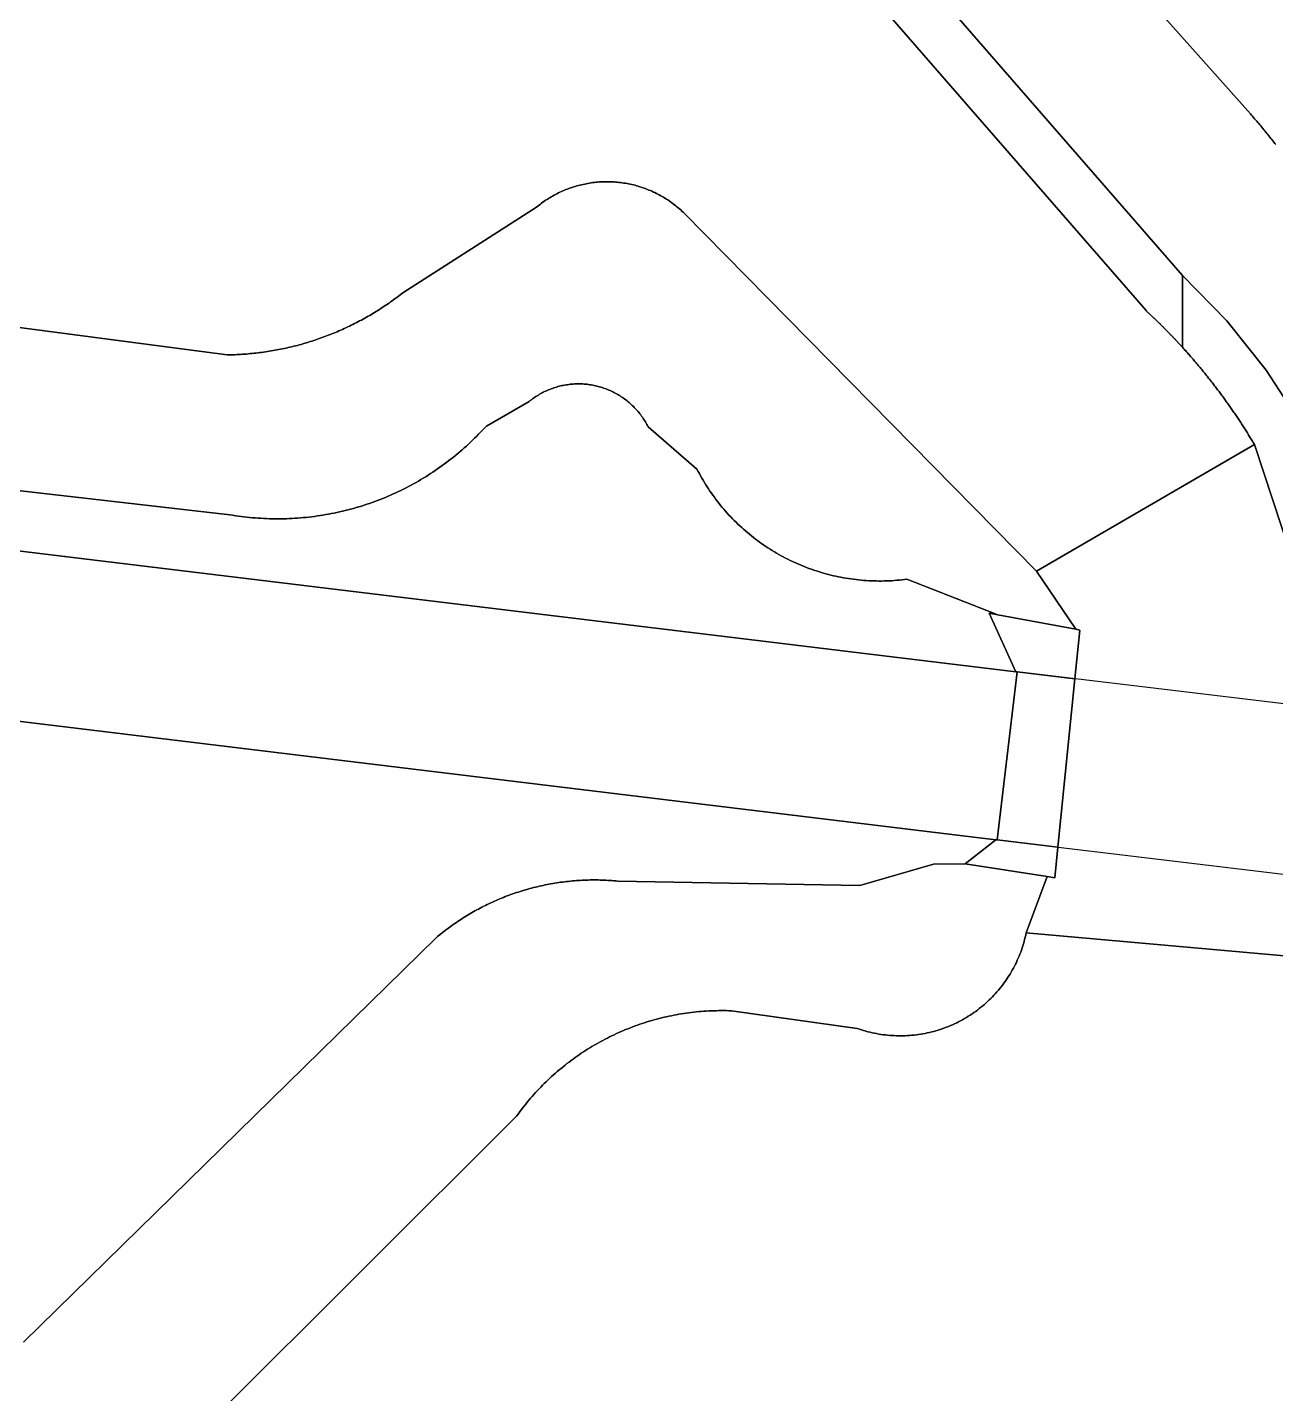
# Model space of a CAD drawing. Header units: metres. Extents: x -127 to 442, y -186 to 462.
# Drawn here: x 96.07 to 120.7, y 211.82 to 238.79 of the extents above; entities that cross this region are included whole.
import ezdxf

# ---------------------------------------------------------------- set-up
doc = ezdxf.new("R2010")
doc.units = ezdxf.units.M

msp = doc.modelspace()

# ---------------------------------------------------------------- linework, layer by layer
at = {"layer": 'road_1', "color": 7}
for points in [[(78.035, 230.62), (75.833, 230.896), (75.509, 227.57), (77.62, 227.305), (115.176, 222.75), (115.203, 222.747), (115.601, 226.063), (115.575, 226.067), (78.035, 230.62)], [(123.058, 225.168), (115.601, 226.063), (115.203, 222.747), (122.66, 221.852), (123.058, 225.168)]]:
    msp.add_lwpolyline(points, close=True, dxfattribs=at)
at = {"layer": 'terrain_5', "color": 3}
for points in [[(79.253, 283), (120.2, 237.078), (120.2, 237.078), (120.221, 237.054), (120.241, 237.03), (120.262, 237.007), (120.283, 236.983), (120.303, 236.959), (120.324, 236.935), (120.344, 236.911), (120.364, 236.887), (120.385, 236.863), (120.405, 236.839), (120.425, 236.814), (120.445, 236.79), (120.465, 236.766), (120.485, 236.741), (120.505, 236.717), (120.525, 236.693), (120.545, 236.668), (120.565, 236.644), (120.585, 236.619), (120.604, 236.595), (120.624, 236.57), (120.644, 236.545), (120.663, 236.521), (120.683, 236.496), (120.702, 236.471)], [(120.702, 236.471), (120.683, 236.496), (120.663, 236.521), (120.644, 236.545), (120.624, 236.57), (120.604, 236.595), (120.585, 236.619), (120.565, 236.644), (120.545, 236.668), (120.525, 236.693), (120.505, 236.717), (120.485, 236.741), (120.465, 236.766), (120.445, 236.79), (120.425, 236.814), (120.405, 236.839), (120.385, 236.863), (120.364, 236.887), (120.344, 236.911), (120.324, 236.935), (120.303, 236.959), (120.283, 236.983), (120.262, 237.007), (120.241, 237.03), (120.221, 237.054), (120.2, 237.078), (120.2, 237.078), (79.253, 283)], [(77.337, 280.085), (118.141, 233.194), (118.141, 233.194), (118.149, 233.187), (118.156, 233.18), (118.164, 233.173), (118.171, 233.166), (118.179, 233.159), (118.186, 233.152), (118.194, 233.145), (118.201, 233.138), (118.209, 233.131), (118.216, 233.124), (118.224, 233.117), (118.231, 233.11), (118.239, 233.102), (118.246, 233.095), (118.254, 233.088), (118.261, 233.081), (118.269, 233.074), (118.276, 233.067), (118.284, 233.06), (118.291, 233.053), (118.299, 233.046), (118.306, 233.038), (118.314, 233.031), (118.321, 233.024), (118.328, 233.017), (118.336, 233.01), (118.343, 233.003), (118.351, 232.996), (118.358, 232.988), (118.365, 232.981), (118.373, 232.974), (118.38, 232.967), (118.388, 232.96), (118.395, 232.952), (118.402, 232.945), (118.41, 232.938), (118.417, 232.931), (118.424, 232.923), (118.432, 232.916), (118.439, 232.909), (118.446, 232.902), (118.454, 232.894), (118.461, 232.887), (118.468, 232.88), (118.476, 232.873), (118.483, 232.865), (118.49, 232.858), (118.497, 232.851), (118.505, 232.843), (118.512, 232.836), (118.519, 232.829), (118.526, 232.821), (118.534, 232.814), (118.541, 232.807), (118.548, 232.799), (118.555, 232.792), (118.563, 232.785), (118.57, 232.777), (118.577, 232.77), (118.584, 232.763), (118.591, 232.755), (118.599, 232.748), (118.606, 232.74), (118.613, 232.733), (118.62, 232.726), (118.627, 232.718), (118.634, 232.711), (118.642, 232.703), (118.649, 232.696), (118.656, 232.688), (118.663, 232.681), (118.67, 232.674), (118.677, 232.666), (118.684, 232.659), (118.691, 232.651), (118.699, 232.644), (118.706, 232.636), (118.713, 232.629), (118.72, 232.621), (118.727, 232.614), (118.734, 232.606), (118.741, 232.599), (118.748, 232.591), (118.755, 232.584), (118.762, 232.576), (118.769, 232.569), (118.776, 232.561), (118.783, 232.553), (118.79, 232.546), (118.797, 232.538), (118.804, 232.531), (118.811, 232.523), (118.818, 232.516), (118.825, 232.508), (118.832, 232.5), (118.839, 232.493), (118.846, 232.485), (118.853, 232.478), (118.86, 232.47), (118.86, 232.47), (118.86, 233.891), (78.078, 280.757)], [(78.078, 280.757), (118.86, 233.891), (119.733, 232.994), (120.513, 232.017), (121.194, 230.967)], [(81.483, 231.296), (100.122, 229.156), (100.122, 229.156), (100.177, 229.147), (100.233, 229.139), (100.288, 229.132), (100.343, 229.125), (100.399, 229.118), (100.454, 229.113), (100.51, 229.107), (100.566, 229.103), (100.621, 229.098), (100.677, 229.095), (100.733, 229.092), (100.789, 229.089), (100.845, 229.087), (100.901, 229.086), (100.956, 229.085), (101.012, 229.085), (101.068, 229.085), (101.124, 229.086), (101.18, 229.088), (101.236, 229.09), (101.292, 229.092), (101.347, 229.095), (101.403, 229.099), (101.459, 229.103), (101.514, 229.108), (101.57, 229.114), (101.626, 229.12), (101.681, 229.126), (101.737, 229.133), (101.792, 229.141), (101.847, 229.149), (101.902, 229.158), (101.958, 229.167), (102.013, 229.177), (102.067, 229.187), (102.122, 229.198), (102.177, 229.21), (102.231, 229.222), (102.286, 229.234), (102.34, 229.247), (102.394, 229.261), (102.448, 229.275), (102.502, 229.29), (102.556, 229.306), (102.61, 229.321), (102.663, 229.338), (102.716, 229.355), (102.769, 229.372), (102.822, 229.39), (102.875, 229.409), (102.927, 229.428), (102.98, 229.447), (103.032, 229.468), (103.084, 229.488), (103.136, 229.509), (103.187, 229.531), (103.238, 229.553), (103.289, 229.576), (103.34, 229.599), (103.391, 229.623), (103.441, 229.647), (103.491, 229.672), (103.541, 229.697), (103.591, 229.723), (103.64, 229.749), (103.689, 229.776), (103.738, 229.803), (103.786, 229.831), (103.835, 229.859), (103.882, 229.888), (103.93, 229.917), (103.977, 229.947), (104.025, 229.977), (104.071, 230.008), (104.118, 230.039), (104.164, 230.07), (104.21, 230.102), (104.255, 230.135), (104.3, 230.168), (104.345, 230.201), (104.389, 230.235), (104.434, 230.269), (104.477, 230.304), (104.521, 230.339), (104.564, 230.375), (104.607, 230.411), (104.649, 230.447), (104.691, 230.484), (104.732, 230.522), (104.774, 230.559), (104.815, 230.597), (104.855, 230.636), (104.895, 230.675), (104.935, 230.714), (104.974, 230.754), (105.013, 230.794), (105.051, 230.835), (105.089, 230.876), (105.127, 230.917), (105.127, 230.917), (105.97, 231.401), (105.97, 231.401), (105.992, 231.418), (106.014, 231.436), (106.036, 231.452), (106.059, 231.468), (106.082, 231.484), (106.105, 231.5), (106.128, 231.515), (106.152, 231.529), (106.176, 231.543), (106.2, 231.557), (106.225, 231.57), (106.249, 231.583), (106.274, 231.595), (106.299, 231.607), (106.325, 231.619), (106.35, 231.63), (106.376, 231.64), (106.402, 231.65), (106.428, 231.66), (106.455, 231.669), (106.481, 231.678), (106.508, 231.686), (106.534, 231.694), (106.561, 231.701), (106.588, 231.707), (106.615, 231.714), (106.643, 231.719), (106.67, 231.724), (106.698, 231.729), (106.725, 231.733), (106.753, 231.737), (106.78, 231.74), (106.808, 231.743), (106.836, 231.745), (106.864, 231.747), (106.891, 231.748), (106.919, 231.749), (106.947, 231.749), (106.975, 231.749), (107.003, 231.748), (107.031, 231.747), (107.058, 231.745), (107.086, 231.742), (107.114, 231.74), (107.141, 231.736), (107.169, 231.732), (107.196, 231.728), (107.224, 231.723), (107.251, 231.718), (107.278, 231.712), (107.306, 231.706), (107.333, 231.699), (107.359, 231.692), (107.386, 231.684), (107.413, 231.676), (107.439, 231.667), (107.465, 231.658), (107.492, 231.648), (107.517, 231.638), (107.543, 231.627), (107.569, 231.616), (107.594, 231.605), (107.619, 231.593), (107.644, 231.58), (107.669, 231.567), (107.693, 231.554), (107.717, 231.54), (107.741, 231.526), (107.765, 231.511), (107.788, 231.496), (107.811, 231.48), (107.834, 231.465), (107.857, 231.448), (107.879, 231.431), (107.901, 231.414), (107.923, 231.397), (107.944, 231.379), (107.965, 231.36), (107.985, 231.342), (108.006, 231.323), (108.026, 231.303), (108.045, 231.284), (108.064, 231.263), (108.083, 231.243), (108.102, 231.222), (108.12, 231.201), (108.138, 231.179), (108.155, 231.158), (108.172, 231.136), (108.188, 231.113), (108.204, 231.09), (108.22, 231.067), (108.235, 231.044), (108.25, 231.021), (108.265, 230.997), (108.279, 230.973), (108.292, 230.948), (108.305, 230.924), (108.318, 230.899), (108.318, 230.899), (109.281, 230.066), (109.281, 230.066), (109.304, 230.021), (109.328, 229.977), (109.352, 229.933), (109.377, 229.889), (109.403, 229.845), (109.429, 229.802), (109.455, 229.759), (109.482, 229.717), (109.51, 229.675), (109.538, 229.633), (109.566, 229.591), (109.595, 229.55), (109.625, 229.51), (109.655, 229.469), (109.686, 229.429), (109.717, 229.389), (109.748, 229.35), (109.78, 229.311), (109.813, 229.273), (109.846, 229.235), (109.879, 229.197), (109.913, 229.16), (109.948, 229.123), (109.983, 229.087), (110.018, 229.051), (110.054, 229.016), (110.09, 228.981), (110.127, 228.946), (110.164, 228.912), (110.201, 228.878), (110.239, 228.845), (110.277, 228.812), (110.316, 228.78), (110.355, 228.748), (110.395, 228.717), (110.434, 228.686), (110.475, 228.656), (110.515, 228.626), (110.556, 228.597), (110.598, 228.568), (110.639, 228.54), (110.682, 228.512), (110.724, 228.485), (110.767, 228.458), (110.81, 228.432), (110.853, 228.407), (110.897, 228.382), (110.941, 228.357), (110.985, 228.333), (111.03, 228.31), (111.075, 228.287), (111.12, 228.265), (111.165, 228.243), (111.211, 228.222), (111.257, 228.201), (111.303, 228.181), (111.35, 228.162), (111.396, 228.143), (111.443, 228.125), (111.49, 228.107), (111.538, 228.09), (111.585, 228.073), (111.633, 228.057), (111.681, 228.042), (111.729, 228.027), (111.778, 228.013), (111.826, 227.999), (111.875, 227.987), (111.924, 227.974), (111.973, 227.962), (112.022, 227.951), (112.071, 227.941), (112.121, 227.931), (112.17, 227.922), (112.22, 227.913), (112.269, 227.905), (112.319, 227.898), (112.369, 227.891), (112.419, 227.885), (112.469, 227.879), (112.519, 227.874), (112.57, 227.87), (112.62, 227.866), (112.67, 227.863), (112.72, 227.861), (112.771, 227.859), (112.821, 227.858), (112.871, 227.857), (112.922, 227.857), (112.972, 227.858), (113.023, 227.859), (113.073, 227.861), (113.123, 227.864), (113.173, 227.867), (113.224, 227.871), (113.274, 227.875), (113.324, 227.88), (113.374, 227.886), (113.424, 227.892), (113.424, 227.892), (115.22, 227.192), (115.22, 227.192), (116.756, 226.905), (115.978, 228.054), (109.031, 235.116), (109.031, 235.116), (109.008, 235.138), (108.984, 235.161), (108.96, 235.182), (108.936, 235.204), (108.912, 235.225), (108.887, 235.245), (108.862, 235.266), (108.836, 235.286), (108.81, 235.305), (108.784, 235.324), (108.758, 235.343), (108.732, 235.361), (108.705, 235.379), (108.678, 235.397), (108.65, 235.414), (108.623, 235.431), (108.595, 235.447), (108.567, 235.463), (108.538, 235.479), (108.51, 235.494), (108.481, 235.508), (108.452, 235.523), (108.423, 235.536), (108.393, 235.55), (108.364, 235.563), (108.334, 235.575), (108.304, 235.587), (108.274, 235.599), (108.244, 235.61), (108.213, 235.621), (108.183, 235.631), (108.152, 235.641), (108.121, 235.65), (108.09, 235.659), (108.059, 235.668), (108.027, 235.676), (107.996, 235.683), (107.964, 235.69), (107.933, 235.697), (107.901, 235.703), (107.869, 235.708), (107.837, 235.713), (107.805, 235.718), (107.773, 235.722), (107.741, 235.726), (107.709, 235.729), (107.677, 235.732), (107.645, 235.734), (107.612, 235.736), (107.58, 235.738), (107.548, 235.738), (107.516, 235.739), (107.483, 235.739), (107.451, 235.738), (107.419, 235.737), (107.386, 235.736), (107.354, 235.734), (107.322, 235.731), (107.29, 235.728), (107.258, 235.725), (107.226, 235.721), (107.194, 235.716), (107.162, 235.711), (107.13, 235.706), (107.098, 235.7), (107.066, 235.694), (107.035, 235.687), (107.003, 235.68), (106.972, 235.672), (106.941, 235.664), (106.909, 235.656), (106.878, 235.647), (106.848, 235.637), (106.817, 235.627), (106.786, 235.617), (106.756, 235.606), (106.726, 235.594), (106.696, 235.583), (106.666, 235.57), (106.636, 235.558), (106.606, 235.544), (106.577, 235.531), (106.548, 235.517), (106.519, 235.503), (106.49, 235.488), (106.462, 235.472), (106.434, 235.457), (106.406, 235.441), (106.378, 235.424), (106.35, 235.407), (106.323, 235.39), (106.296, 235.372), (106.269, 235.354), (106.243, 235.335), (106.217, 235.316), (106.191, 235.297), (106.165, 235.278), (106.14, 235.257), (106.115, 235.237), (106.115, 235.237), (103.48, 233.548), (103.48, 233.548), (103.45, 233.525), (103.42, 233.502), (103.39, 233.479), (103.36, 233.456), (103.33, 233.433), (103.299, 233.411), (103.268, 233.389), (103.238, 233.367), (103.207, 233.345), (103.176, 233.324), (103.144, 233.303), (103.113, 233.282), (103.081, 233.261), (103.05, 233.24), (103.018, 233.22), (102.986, 233.199), (102.954, 233.179), (102.922, 233.159), (102.889, 233.14), (102.857, 233.12), (102.824, 233.101), (102.792, 233.082), (102.759, 233.064), (102.726, 233.045), (102.693, 233.027), (102.66, 233.009), (102.626, 232.991), (102.593, 232.973), (102.559, 232.956), (102.526, 232.939), (102.492, 232.922), (102.458, 232.905), (102.424, 232.888), (102.39, 232.872), (102.356, 232.856), (102.321, 232.84), (102.287, 232.824), (102.252, 232.809), (102.218, 232.794), (102.183, 232.779), (102.148, 232.764), (102.113, 232.75), (102.078, 232.735), (102.043, 232.721), (102.008, 232.708), (101.972, 232.694), (101.937, 232.681), (101.902, 232.668), (101.866, 232.655), (101.83, 232.642), (101.795, 232.63), (101.759, 232.618), (101.723, 232.606), (101.687, 232.594), (101.651, 232.583), (101.615, 232.571), (101.579, 232.56), (101.542, 232.55), (101.506, 232.539), (101.47, 232.529), (101.433, 232.519), (101.397, 232.509), (101.36, 232.5), (101.323, 232.491), (101.287, 232.481), (101.25, 232.473), (101.213, 232.464), (101.176, 232.456), (101.139, 232.448), (101.102, 232.44), (101.065, 232.432), (101.028, 232.425), (100.991, 232.418), (100.954, 232.411), (100.917, 232.405), (100.879, 232.398), (100.842, 232.392), (100.805, 232.386), (100.767, 232.381), (100.73, 232.375), (100.692, 232.37), (100.655, 232.365), (100.617, 232.361), (100.58, 232.356), (100.542, 232.352), (100.505, 232.349), (100.467, 232.345), (100.429, 232.342), (100.392, 232.338), (100.354, 232.336), (100.316, 232.333), (100.278, 232.331), (100.241, 232.328), (100.203, 232.327), (100.165, 232.325), (100.127, 232.324), (100.09, 232.322), (100.052, 232.322), (100.014, 232.321), (100.014, 232.321), (80.842, 234.842)], [(121.194, 230.967), (120.513, 232.017), (119.733, 232.994), (118.86, 233.891), (118.86, 233.891), (118.86, 232.47), (118.86, 232.47), (118.876, 232.452), (118.892, 232.434), (118.909, 232.416), (118.925, 232.398), (118.941, 232.38), (118.957, 232.362), (118.973, 232.344), (118.989, 232.326), (119.005, 232.308), (119.02, 232.29), (119.036, 232.272), (119.052, 232.253), (119.068, 232.235), (119.084, 232.217), (119.099, 232.199), (119.115, 232.18), (119.131, 232.162), (119.146, 232.143), (119.162, 232.125), (119.177, 232.106), (119.193, 232.088), (119.208, 232.069), (119.224, 232.051), (119.239, 232.032), (119.254, 232.014), (119.269, 231.995), (119.285, 231.976), (119.3, 231.957), (119.315, 231.939), (119.33, 231.92), (119.345, 231.901), (119.36, 231.882), (119.375, 231.863), (119.39, 231.844), (119.405, 231.825), (119.42, 231.806), (119.435, 231.787), (119.45, 231.768), (119.465, 231.749), (119.479, 231.73), (119.494, 231.711), (119.509, 231.692), (119.523, 231.673), (119.538, 231.654), (119.552, 231.634), (119.567, 231.615), (119.581, 231.596), (119.596, 231.576), (119.61, 231.557), (119.625, 231.538), (119.639, 231.518), (119.653, 231.499), (119.667, 231.479), (119.682, 231.46), (119.696, 231.44), (119.71, 231.421), (119.724, 231.401), (119.738, 231.381), (119.752, 231.362), (119.766, 231.342), (119.78, 231.322), (119.794, 231.303), (119.807, 231.283), (119.821, 231.263), (119.835, 231.243), (119.849, 231.223), (119.862, 231.203), (119.876, 231.184), (119.89, 231.164), (119.903, 231.144), (119.917, 231.124), (119.93, 231.104), (119.944, 231.084), (119.957, 231.064), (119.97, 231.043), (119.984, 231.023), (119.997, 231.003), (120.01, 230.983), (120.023, 230.963), (120.036, 230.942), (120.049, 230.922), (120.062, 230.902), (120.075, 230.882), (120.088, 230.861), (120.101, 230.841), (120.114, 230.821), (120.127, 230.8), (120.14, 230.78), (120.153, 230.759), (120.165, 230.739), (120.178, 230.718), (120.191, 230.698), (120.203, 230.677), (120.216, 230.656), (120.228, 230.636), (120.241, 230.615), (120.253, 230.594), (120.266, 230.574), (120.278, 230.553), (120.278, 230.553), (121.712, 226.197)], [(78.035, 230.62), (115.575, 226.067), (115.046, 227.225), (115.22, 227.192), (113.424, 227.892), (113.424, 227.892), (113.374, 227.886), (113.324, 227.88), (113.274, 227.875), (113.224, 227.871), (113.173, 227.867), (113.123, 227.864), (113.073, 227.861), (113.023, 227.859), (112.972, 227.858), (112.922, 227.857), (112.871, 227.857), (112.821, 227.858), (112.771, 227.859), (112.72, 227.861), (112.67, 227.863), (112.62, 227.866), (112.57, 227.87), (112.519, 227.874), (112.469, 227.879), (112.419, 227.885), (112.369, 227.891), (112.319, 227.898), (112.269, 227.905), (112.22, 227.913), (112.17, 227.922), (112.121, 227.931), (112.071, 227.941), (112.022, 227.951), (111.973, 227.962), (111.924, 227.974), (111.875, 227.987), (111.826, 227.999), (111.778, 228.013), (111.729, 228.027), (111.681, 228.042), (111.633, 228.057), (111.585, 228.073), (111.538, 228.09), (111.49, 228.107), (111.443, 228.125), (111.396, 228.143), (111.35, 228.162), (111.303, 228.181), (111.257, 228.201), (111.211, 228.222), (111.165, 228.243), (111.12, 228.265), (111.075, 228.287), (111.03, 228.31), (110.985, 228.333), (110.941, 228.357), (110.897, 228.382), (110.853, 228.407), (110.81, 228.432), (110.767, 228.458), (110.724, 228.485), (110.682, 228.512), (110.639, 228.54), (110.598, 228.568), (110.556, 228.597), (110.515, 228.626), (110.475, 228.656), (110.434, 228.686), (110.395, 228.717), (110.355, 228.748), (110.316, 228.78), (110.277, 228.812), (110.239, 228.845), (110.201, 228.878), (110.164, 228.912), (110.127, 228.946), (110.09, 228.981), (110.054, 229.016), (110.018, 229.051), (109.983, 229.087), (109.948, 229.123), (109.913, 229.16), (109.879, 229.197), (109.846, 229.235), (109.813, 229.273), (109.78, 229.311), (109.748, 229.35), (109.717, 229.389), (109.686, 229.429), (109.655, 229.469), (109.625, 229.51), (109.595, 229.55), (109.566, 229.591), (109.538, 229.633), (109.51, 229.675), (109.482, 229.717), (109.455, 229.759), (109.429, 229.802), (109.403, 229.845), (109.377, 229.889), (109.352, 229.933), (109.328, 229.977), (109.304, 230.021), (109.281, 230.066), (109.281, 230.066), (108.318, 230.899), (108.318, 230.899), (108.305, 230.924), (108.292, 230.948), (108.279, 230.973), (108.265, 230.997), (108.25, 231.021), (108.235, 231.044), (108.22, 231.067), (108.204, 231.09), (108.188, 231.113), (108.172, 231.136), (108.155, 231.158), (108.138, 231.179), (108.12, 231.201), (108.102, 231.222), (108.083, 231.243), (108.064, 231.263), (108.045, 231.284), (108.026, 231.303), (108.006, 231.323), (107.985, 231.342), (107.965, 231.36), (107.944, 231.379), (107.923, 231.397), (107.901, 231.414), (107.879, 231.431), (107.857, 231.448), (107.834, 231.465), (107.811, 231.48), (107.788, 231.496), (107.765, 231.511), (107.741, 231.526), (107.717, 231.54), (107.693, 231.554), (107.669, 231.567), (107.644, 231.58), (107.619, 231.593), (107.594, 231.605), (107.569, 231.616), (107.543, 231.627), (107.517, 231.638), (107.492, 231.648), (107.465, 231.658), (107.439, 231.667), (107.413, 231.676), (107.386, 231.684), (107.359, 231.692), (107.333, 231.699), (107.306, 231.706), (107.278, 231.712), (107.251, 231.718), (107.224, 231.723), (107.196, 231.728), (107.169, 231.732), (107.141, 231.736), (107.114, 231.74), (107.086, 231.742), (107.058, 231.745), (107.031, 231.747), (107.003, 231.748), (106.975, 231.749), (106.947, 231.749), (106.919, 231.749), (106.891, 231.748), (106.864, 231.747), (106.836, 231.745), (106.808, 231.743), (106.78, 231.74), (106.753, 231.737), (106.725, 231.733), (106.698, 231.729), (106.67, 231.724), (106.643, 231.719), (106.615, 231.714), (106.588, 231.707), (106.561, 231.701), (106.534, 231.694), (106.508, 231.686), (106.481, 231.678), (106.455, 231.669), (106.428, 231.66), (106.402, 231.65), (106.376, 231.64), (106.35, 231.63), (106.325, 231.619), (106.299, 231.607), (106.274, 231.595), (106.249, 231.583), (106.225, 231.57), (106.2, 231.557), (106.176, 231.543), (106.152, 231.529), (106.128, 231.515), (106.105, 231.5), (106.082, 231.484), (106.059, 231.468), (106.036, 231.452), (106.014, 231.436), (105.992, 231.418), (105.97, 231.401), (105.97, 231.401), (105.127, 230.917), (105.127, 230.917), (105.089, 230.876), (105.051, 230.835), (105.013, 230.794), (104.974, 230.754), (104.935, 230.714), (104.895, 230.675), (104.855, 230.636), (104.815, 230.597), (104.774, 230.559), (104.732, 230.522), (104.691, 230.484), (104.649, 230.447), (104.607, 230.411), (104.564, 230.375), (104.521, 230.339), (104.477, 230.304), (104.434, 230.269), (104.389, 230.235), (104.345, 230.201), (104.3, 230.168), (104.255, 230.135), (104.21, 230.102), (104.164, 230.07), (104.118, 230.039), (104.071, 230.008), (104.025, 229.977), (103.977, 229.947), (103.93, 229.917), (103.882, 229.888), (103.835, 229.859), (103.786, 229.831), (103.738, 229.803), (103.689, 229.776), (103.64, 229.749), (103.591, 229.723), (103.541, 229.697), (103.491, 229.672), (103.441, 229.647), (103.391, 229.623), (103.34, 229.599), (103.289, 229.576), (103.238, 229.553), (103.187, 229.531), (103.136, 229.509), (103.084, 229.488), (103.032, 229.468), (102.98, 229.447), (102.927, 229.428), (102.875, 229.409), (102.822, 229.39), (102.769, 229.372), (102.716, 229.355), (102.663, 229.338), (102.61, 229.321), (102.556, 229.306), (102.502, 229.29), (102.448, 229.275), (102.394, 229.261), (102.34, 229.247), (102.286, 229.234), (102.231, 229.222), (102.177, 229.21), (102.122, 229.198), (102.067, 229.187), (102.013, 229.177), (101.958, 229.167), (101.902, 229.158), (101.847, 229.149), (101.792, 229.141), (101.737, 229.133), (101.681, 229.126), (101.626, 229.12), (101.57, 229.114), (101.514, 229.108), (101.459, 229.103), (101.403, 229.099), (101.347, 229.095), (101.292, 229.092), (101.236, 229.09), (101.18, 229.088), (101.124, 229.086), (101.068, 229.085), (101.012, 229.085), (100.956, 229.085), (100.901, 229.086), (100.845, 229.087), (100.789, 229.089), (100.733, 229.092), (100.677, 229.095), (100.621, 229.098), (100.566, 229.103), (100.51, 229.107), (100.454, 229.113), (100.399, 229.118), (100.343, 229.125), (100.288, 229.132), (100.233, 229.139), (100.177, 229.147), (100.122, 229.156), (100.122, 229.156), (81.483, 231.296)], [(95.993, 212.834), (104.133, 220.814), (104.133, 220.814), (104.163, 220.839), (104.193, 220.864), (104.223, 220.888), (104.254, 220.913), (104.284, 220.937), (104.315, 220.961), (104.346, 220.984), (104.377, 221.007), (104.409, 221.03), (104.441, 221.053), (104.472, 221.076), (104.504, 221.098), (104.536, 221.12), (104.569, 221.142), (104.601, 221.163), (104.634, 221.185), (104.667, 221.206), (104.7, 221.226), (104.733, 221.247), (104.766, 221.267), (104.8, 221.287), (104.833, 221.306), (104.867, 221.326), (104.901, 221.345), (104.935, 221.364), (104.97, 221.382), (105.004, 221.401), (105.039, 221.419), (105.073, 221.436), (105.108, 221.454), (105.143, 221.471), (105.178, 221.488), (105.214, 221.504), (105.249, 221.521), (105.285, 221.537), (105.32, 221.552), (105.356, 221.568), (105.392, 221.583), (105.428, 221.598), (105.464, 221.612), (105.5, 221.627), (105.537, 221.641), (105.573, 221.654), (105.61, 221.668), (105.646, 221.681), (105.683, 221.694), (105.72, 221.706), (105.757, 221.718), (105.794, 221.73), (105.831, 221.742), (105.869, 221.753), (105.906, 221.764), (105.944, 221.775), (105.981, 221.785), (106.019, 221.796), (106.057, 221.805), (106.094, 221.815), (106.132, 221.824), (106.17, 221.833), (106.208, 221.842), (106.246, 221.85), (106.284, 221.858), (106.323, 221.865), (106.361, 221.873), (106.399, 221.88), (106.438, 221.887), (106.476, 221.893), (106.515, 221.899), (106.553, 221.905), (106.592, 221.911), (106.63, 221.916), (106.669, 221.921), (106.708, 221.925), (106.746, 221.929), (106.785, 221.933), (106.824, 221.937), (106.863, 221.94), (106.902, 221.943), (106.94, 221.946), (106.979, 221.948), (107.018, 221.95), (107.057, 221.952), (107.096, 221.954), (107.135, 221.955), (107.174, 221.956), (107.213, 221.956), (107.252, 221.956), (107.291, 221.956), (107.33, 221.956), (107.369, 221.955), (107.408, 221.954), (107.447, 221.952), (107.486, 221.951), (107.525, 221.949), (107.564, 221.946), (107.602, 221.944), (107.641, 221.941), (107.68, 221.938), (107.719, 221.934), (107.719, 221.934), (112.493, 221.846), (113.945, 222.271), (114.57, 222.275), (114.57, 222.275), (115.176, 222.75), (77.62, 227.305)], [(96.745, 208.335), (105.722, 217.296), (105.722, 217.296), (105.751, 217.336), (105.781, 217.376), (105.811, 217.416), (105.841, 217.455), (105.872, 217.494), (105.903, 217.533), (105.934, 217.572), (105.966, 217.61), (105.998, 217.648), (106.031, 217.685), (106.064, 217.722), (106.097, 217.759), (106.131, 217.796), (106.165, 217.832), (106.199, 217.867), (106.234, 217.903), (106.269, 217.938), (106.305, 217.973), (106.341, 218.007), (106.377, 218.041), (106.413, 218.075), (106.45, 218.108), (106.487, 218.141), (106.525, 218.174), (106.563, 218.206), (106.601, 218.238), (106.639, 218.269), (106.678, 218.3), (106.717, 218.331), (106.757, 218.361), (106.796, 218.391), (106.836, 218.421), (106.877, 218.45), (106.917, 218.479), (106.958, 218.507), (106.999, 218.535), (107.041, 218.562), (107.082, 218.589), (107.124, 218.616), (107.167, 218.642), (107.209, 218.668), (107.252, 218.693), (107.295, 218.718), (107.338, 218.743), (107.382, 218.767), (107.425, 218.79), (107.469, 218.813), (107.513, 218.836), (107.558, 218.859), (107.602, 218.88), (107.647, 218.902), (107.692, 218.923), (107.738, 218.943), (107.783, 218.963), (107.829, 218.983), (107.874, 219.002), (107.921, 219.021), (107.967, 219.039), (108.013, 219.057), (108.06, 219.074), (108.106, 219.091), (108.153, 219.107), (108.2, 219.123), (108.248, 219.139), (108.295, 219.154), (108.343, 219.168), (108.39, 219.182), (108.438, 219.196), (108.486, 219.209), (108.534, 219.221), (108.582, 219.234), (108.631, 219.245), (108.679, 219.256), (108.728, 219.267), (108.776, 219.277), (108.825, 219.287), (108.874, 219.296), (108.923, 219.305), (108.972, 219.313), (109.021, 219.321), (109.07, 219.328), (109.119, 219.335), (109.168, 219.341), (109.218, 219.347), (109.267, 219.352), (109.317, 219.357), (109.366, 219.361), (109.416, 219.365), (109.465, 219.368), (109.515, 219.371), (109.565, 219.373), (109.614, 219.375), (109.664, 219.376), (109.714, 219.377), (109.763, 219.378), (109.813, 219.377), (109.863, 219.377), (109.912, 219.376), (109.962, 219.374), (109.962, 219.374), (112.445, 219.025), (112.445, 219.025), (112.486, 219.011), (112.528, 218.997), (112.57, 218.984), (112.612, 218.972), (112.654, 218.961), (112.697, 218.95), (112.74, 218.94), (112.782, 218.931), (112.825, 218.923), (112.869, 218.915), (112.912, 218.908), (112.955, 218.902), (112.999, 218.897), (113.042, 218.892), (113.086, 218.888), (113.13, 218.885), (113.173, 218.883), (113.217, 218.881), (113.261, 218.88), (113.305, 218.88), (113.349, 218.881), (113.392, 218.882), (113.436, 218.884), (113.48, 218.887), (113.523, 218.891), (113.567, 218.895), (113.611, 218.9), (113.654, 218.906), (113.697, 218.913), (113.74, 218.92), (113.784, 218.928), (113.826, 218.937), (113.869, 218.947), (113.912, 218.957), (113.954, 218.968), (113.996, 218.98), (114.038, 218.993), (114.08, 219.006), (114.122, 219.02), (114.163, 219.035), (114.204, 219.05), (114.245, 219.066), (114.285, 219.083), (114.325, 219.1), (114.365, 219.119), (114.405, 219.138), (114.444, 219.157), (114.483, 219.177), (114.521, 219.198), (114.559, 219.22), (114.597, 219.242), (114.634, 219.265), (114.671, 219.289), (114.708, 219.313), (114.744, 219.338), (114.78, 219.363), (114.815, 219.389), (114.85, 219.416), (114.884, 219.443), (114.918, 219.471), (114.951, 219.499), (114.984, 219.528), (115.016, 219.558), (115.048, 219.588), (115.08, 219.618), (115.11, 219.65), (115.141, 219.681), (115.17, 219.713), (115.199, 219.746), (115.228, 219.779), (115.256, 219.813), (115.283, 219.847), (115.31, 219.882), (115.336, 219.917), (115.362, 219.953), (115.387, 219.989), (115.411, 220.025), (115.435, 220.062), (115.458, 220.099), (115.481, 220.137), (115.502, 220.175), (115.523, 220.213), (115.544, 220.252), (115.564, 220.291), (115.583, 220.33), (115.601, 220.37), (115.619, 220.41), (115.636, 220.451), (115.652, 220.491), (115.668, 220.532), (115.683, 220.573), (115.697, 220.615), (115.71, 220.657), (115.723, 220.698), (115.735, 220.741), (115.746, 220.783), (115.757, 220.825), (115.767, 220.868), (115.776, 220.911), (115.776, 220.911), (116.19, 222.023), (114.57, 222.275), (113.945, 222.271), (112.493, 221.846), (107.719, 221.934), (107.719, 221.934), (107.68, 221.938), (107.641, 221.941), (107.602, 221.944), (107.564, 221.946), (107.525, 221.949), (107.486, 221.951), (107.447, 221.952), (107.408, 221.954), (107.369, 221.955), (107.33, 221.956), (107.291, 221.956), (107.252, 221.956), (107.213, 221.956), (107.174, 221.956), (107.135, 221.955), (107.096, 221.954), (107.057, 221.952), (107.018, 221.95), (106.979, 221.948), (106.94, 221.946), (106.902, 221.943), (106.863, 221.94), (106.824, 221.937), (106.785, 221.933), (106.746, 221.929), (106.708, 221.925), (106.669, 221.921), (106.63, 221.916), (106.592, 221.911), (106.553, 221.905), (106.515, 221.899), (106.476, 221.893), (106.438, 221.887), (106.399, 221.88), (106.361, 221.873), (106.323, 221.865), (106.284, 221.858), (106.246, 221.85), (106.208, 221.842), (106.17, 221.833), (106.132, 221.824), (106.094, 221.815), (106.057, 221.805), (106.019, 221.796), (105.981, 221.785), (105.944, 221.775), (105.906, 221.764), (105.869, 221.753), (105.831, 221.742), (105.794, 221.73), (105.757, 221.718), (105.72, 221.706), (105.683, 221.694), (105.646, 221.681), (105.61, 221.668), (105.573, 221.654), (105.537, 221.641), (105.5, 221.627), (105.464, 221.612), (105.428, 221.598), (105.392, 221.583), (105.356, 221.568), (105.32, 221.552), (105.285, 221.537), (105.249, 221.521), (105.214, 221.504), (105.178, 221.488), (105.143, 221.471), (105.108, 221.454), (105.073, 221.436), (105.039, 221.419), (105.004, 221.401), (104.97, 221.382), (104.935, 221.364), (104.901, 221.345), (104.867, 221.326), (104.833, 221.306), (104.8, 221.287), (104.766, 221.267), (104.733, 221.247), (104.7, 221.226), (104.667, 221.206), (104.634, 221.185), (104.601, 221.163), (104.569, 221.142), (104.536, 221.12), (104.504, 221.098), (104.472, 221.076), (104.441, 221.053), (104.409, 221.03), (104.377, 221.007), (104.346, 220.984), (104.315, 220.961), (104.284, 220.937), (104.254, 220.913), (104.223, 220.888), (104.193, 220.864), (104.163, 220.839), (104.133, 220.814), (104.133, 220.814), (95.993, 212.834)]]:
    msp.add_lwpolyline(points, dxfattribs=at)
for points in [[(116.756, 226.905), (115.22, 227.192), (115.046, 227.225), (115.575, 226.067), (115.601, 226.063), (116.737, 225.927), (116.834, 226.89), (116.756, 226.905)], [(116.402, 222.603), (115.203, 222.747), (115.176, 222.75), (114.57, 222.275), (116.19, 222.023), (116.341, 222), (116.402, 222.603)]]:
    msp.add_lwpolyline(points, close=True, dxfattribs=at)
at = {"layer": 'terrain_6', "color": 33}
msp.add_lwpolyline([(116.737, 225.927), (115.601, 226.063), (115.203, 222.747), (116.402, 222.603), (116.737, 225.927)], close=True, dxfattribs=at)
at = {"layer": 'water', "color": 5}
for points in [[(80.842, 234.842), (100.014, 232.321), (100.014, 232.321), (100.052, 232.322), (100.09, 232.322), (100.127, 232.324), (100.165, 232.325), (100.203, 232.327), (100.241, 232.328), (100.278, 232.331), (100.316, 232.333), (100.354, 232.336), (100.392, 232.338), (100.429, 232.342), (100.467, 232.345), (100.505, 232.349), (100.542, 232.352), (100.58, 232.356), (100.617, 232.361), (100.655, 232.365), (100.692, 232.37), (100.73, 232.375), (100.767, 232.381), (100.805, 232.386), (100.842, 232.392), (100.879, 232.398), (100.917, 232.405), (100.954, 232.411), (100.991, 232.418), (101.028, 232.425), (101.065, 232.432), (101.102, 232.44), (101.139, 232.448), (101.176, 232.456), (101.213, 232.464), (101.25, 232.473), (101.287, 232.481), (101.323, 232.491), (101.36, 232.5), (101.397, 232.509), (101.433, 232.519), (101.47, 232.529), (101.506, 232.539), (101.542, 232.55), (101.579, 232.56), (101.615, 232.571), (101.651, 232.583), (101.687, 232.594), (101.723, 232.606), (101.759, 232.618), (101.795, 232.63), (101.83, 232.642), (101.866, 232.655), (101.902, 232.668), (101.937, 232.681), (101.972, 232.694), (102.008, 232.708), (102.043, 232.721), (102.078, 232.735), (102.113, 232.75), (102.148, 232.764), (102.183, 232.779), (102.218, 232.794), (102.252, 232.809), (102.287, 232.824), (102.321, 232.84), (102.356, 232.856), (102.39, 232.872), (102.424, 232.888), (102.458, 232.905), (102.492, 232.922), (102.526, 232.939), (102.559, 232.956), (102.593, 232.973), (102.626, 232.991), (102.66, 233.009), (102.693, 233.027), (102.726, 233.045), (102.759, 233.064), (102.792, 233.082), (102.824, 233.101), (102.857, 233.12), (102.889, 233.14), (102.922, 233.159), (102.954, 233.179), (102.986, 233.199), (103.018, 233.22), (103.05, 233.24), (103.081, 233.261), (103.113, 233.282), (103.144, 233.303), (103.176, 233.324), (103.207, 233.345), (103.238, 233.367), (103.268, 233.389), (103.299, 233.411), (103.33, 233.433), (103.36, 233.456), (103.39, 233.479), (103.42, 233.502), (103.45, 233.525), (103.48, 233.548), (103.48, 233.548), (106.115, 235.237), (106.115, 235.237), (106.14, 235.257), (106.165, 235.278), (106.191, 235.297), (106.217, 235.316), (106.243, 235.335), (106.269, 235.354), (106.296, 235.372), (106.323, 235.39), (106.35, 235.407), (106.378, 235.424), (106.406, 235.441), (106.434, 235.457), (106.462, 235.472), (106.49, 235.488), (106.519, 235.503), (106.548, 235.517), (106.577, 235.531), (106.606, 235.544), (106.636, 235.558), (106.666, 235.57), (106.696, 235.583), (106.726, 235.594), (106.756, 235.606), (106.786, 235.617), (106.817, 235.627), (106.848, 235.637), (106.878, 235.647), (106.909, 235.656), (106.941, 235.664), (106.972, 235.672), (107.003, 235.68), (107.035, 235.687), (107.066, 235.694), (107.098, 235.7), (107.13, 235.706), (107.162, 235.711), (107.194, 235.716), (107.226, 235.721), (107.258, 235.725), (107.29, 235.728), (107.322, 235.731), (107.354, 235.734), (107.386, 235.736), (107.419, 235.737), (107.451, 235.738), (107.483, 235.739), (107.516, 235.739), (107.548, 235.738), (107.58, 235.738), (107.612, 235.736), (107.645, 235.734), (107.677, 235.732), (107.709, 235.729), (107.741, 235.726), (107.773, 235.722), (107.805, 235.718), (107.837, 235.713), (107.869, 235.708), (107.901, 235.703), (107.933, 235.697), (107.964, 235.69), (107.996, 235.683), (108.027, 235.676), (108.059, 235.668), (108.09, 235.659), (108.121, 235.65), (108.152, 235.641), (108.183, 235.631), (108.213, 235.621), (108.244, 235.61), (108.274, 235.599), (108.304, 235.587), (108.334, 235.575), (108.364, 235.563), (108.393, 235.55), (108.423, 235.536), (108.452, 235.523), (108.481, 235.508), (108.51, 235.494), (108.538, 235.479), (108.567, 235.463), (108.595, 235.447), (108.623, 235.431), (108.65, 235.414), (108.678, 235.397), (108.705, 235.379), (108.732, 235.361), (108.758, 235.343), (108.784, 235.324), (108.81, 235.305), (108.836, 235.286), (108.862, 235.266), (108.887, 235.245), (108.912, 235.225), (108.936, 235.204), (108.96, 235.182), (108.984, 235.161), (109.008, 235.138), (109.031, 235.116), (109.031, 235.116), (115.978, 228.054), (120.278, 230.553), (120.278, 230.553), (120.266, 230.574), (120.253, 230.594), (120.241, 230.615), (120.228, 230.636), (120.216, 230.656), (120.203, 230.677), (120.191, 230.698), (120.178, 230.718), (120.165, 230.739), (120.153, 230.759), (120.14, 230.78), (120.127, 230.8), (120.114, 230.821), (120.101, 230.841), (120.088, 230.861), (120.075, 230.882), (120.062, 230.902), (120.049, 230.922), (120.036, 230.942), (120.023, 230.963), (120.01, 230.983), (119.997, 231.003), (119.984, 231.023), (119.97, 231.043), (119.957, 231.064), (119.944, 231.084), (119.93, 231.104), (119.917, 231.124), (119.903, 231.144), (119.89, 231.164), (119.876, 231.184), (119.862, 231.203), (119.849, 231.223), (119.835, 231.243), (119.821, 231.263), (119.807, 231.283), (119.794, 231.303), (119.78, 231.322), (119.766, 231.342), (119.752, 231.362), (119.738, 231.381), (119.724, 231.401), (119.71, 231.421), (119.696, 231.44), (119.682, 231.46), (119.667, 231.479), (119.653, 231.499), (119.639, 231.518), (119.625, 231.538), (119.61, 231.557), (119.596, 231.576), (119.581, 231.596), (119.567, 231.615), (119.552, 231.634), (119.538, 231.654), (119.523, 231.673), (119.509, 231.692), (119.494, 231.711), (119.479, 231.73), (119.465, 231.749), (119.45, 231.768), (119.435, 231.787), (119.42, 231.806), (119.405, 231.825), (119.39, 231.844), (119.375, 231.863), (119.36, 231.882), (119.345, 231.901), (119.33, 231.92), (119.315, 231.939), (119.3, 231.957), (119.285, 231.976), (119.269, 231.995), (119.254, 232.014), (119.239, 232.032), (119.224, 232.051), (119.208, 232.069), (119.193, 232.088), (119.177, 232.106), (119.162, 232.125), (119.146, 232.143), (119.131, 232.162), (119.115, 232.18), (119.099, 232.199), (119.084, 232.217), (119.068, 232.235), (119.052, 232.253), (119.036, 232.272), (119.02, 232.29), (119.005, 232.308), (118.989, 232.326), (118.973, 232.344), (118.957, 232.362), (118.941, 232.38), (118.925, 232.398), (118.909, 232.416), (118.892, 232.434), (118.876, 232.452), (118.86, 232.47), (118.86, 232.47), (118.853, 232.478), (118.846, 232.485), (118.839, 232.493), (118.832, 232.5), (118.825, 232.508), (118.818, 232.516), (118.811, 232.523), (118.804, 232.531), (118.797, 232.538), (118.79, 232.546), (118.783, 232.553), (118.776, 232.561), (118.769, 232.569), (118.762, 232.576), (118.755, 232.584), (118.748, 232.591), (118.741, 232.599), (118.734, 232.606), (118.727, 232.614), (118.72, 232.621), (118.713, 232.629), (118.706, 232.636), (118.699, 232.644), (118.691, 232.651), (118.684, 232.659), (118.677, 232.666), (118.67, 232.674), (118.663, 232.681), (118.656, 232.688), (118.649, 232.696), (118.642, 232.703), (118.634, 232.711), (118.627, 232.718), (118.62, 232.726), (118.613, 232.733), (118.606, 232.74), (118.599, 232.748), (118.591, 232.755), (118.584, 232.763), (118.577, 232.77), (118.57, 232.777), (118.563, 232.785), (118.555, 232.792), (118.548, 232.799), (118.541, 232.807), (118.534, 232.814), (118.526, 232.821), (118.519, 232.829), (118.512, 232.836), (118.505, 232.843), (118.497, 232.851), (118.49, 232.858), (118.483, 232.865), (118.476, 232.873), (118.468, 232.88), (118.461, 232.887), (118.454, 232.894), (118.446, 232.902), (118.439, 232.909), (118.432, 232.916), (118.424, 232.923), (118.417, 232.931), (118.41, 232.938), (118.402, 232.945), (118.395, 232.952), (118.388, 232.96), (118.38, 232.967), (118.373, 232.974), (118.365, 232.981), (118.358, 232.988), (118.351, 232.996), (118.343, 233.003), (118.336, 233.01), (118.328, 233.017), (118.321, 233.024), (118.314, 233.031), (118.306, 233.038), (118.299, 233.046), (118.291, 233.053), (118.284, 233.06), (118.276, 233.067), (118.269, 233.074), (118.261, 233.081), (118.254, 233.088), (118.246, 233.095), (118.239, 233.102), (118.231, 233.11), (118.224, 233.117), (118.216, 233.124), (118.209, 233.131), (118.201, 233.138), (118.194, 233.145), (118.186, 233.152), (118.179, 233.159), (118.171, 233.166), (118.164, 233.173), (118.156, 233.18), (118.149, 233.187), (118.141, 233.194), (118.141, 233.194), (77.337, 280.085)], [(121.712, 226.197), (120.278, 230.553), (115.978, 228.054), (116.756, 226.905), (116.834, 226.89), (116.737, 225.927), (116.402, 222.603), (116.341, 222), (116.19, 222.023), (115.776, 220.911), (121.385, 220.411)], [(121.385, 220.411), (115.776, 220.911), (115.776, 220.911), (115.767, 220.868), (115.757, 220.825), (115.746, 220.783), (115.735, 220.741), (115.723, 220.698), (115.71, 220.657), (115.697, 220.615), (115.683, 220.573), (115.668, 220.532), (115.652, 220.491), (115.636, 220.451), (115.619, 220.41), (115.601, 220.37), (115.583, 220.33), (115.564, 220.291), (115.544, 220.252), (115.523, 220.213), (115.502, 220.175), (115.481, 220.137), (115.458, 220.099), (115.435, 220.062), (115.411, 220.025), (115.387, 219.989), (115.362, 219.953), (115.336, 219.917), (115.31, 219.882), (115.283, 219.847), (115.256, 219.813), (115.228, 219.779), (115.199, 219.746), (115.17, 219.713), (115.141, 219.681), (115.11, 219.65), (115.08, 219.618), (115.048, 219.588), (115.016, 219.558), (114.984, 219.528), (114.951, 219.499), (114.918, 219.471), (114.884, 219.443), (114.85, 219.416), (114.815, 219.389), (114.78, 219.363), (114.744, 219.338), (114.708, 219.313), (114.671, 219.289), (114.634, 219.265), (114.597, 219.242), (114.559, 219.22), (114.521, 219.198), (114.483, 219.177), (114.444, 219.157), (114.405, 219.138), (114.365, 219.119), (114.325, 219.1), (114.285, 219.083), (114.245, 219.066), (114.204, 219.05), (114.163, 219.035), (114.122, 219.02), (114.08, 219.006), (114.038, 218.993), (113.996, 218.98), (113.954, 218.968), (113.912, 218.957), (113.869, 218.947), (113.826, 218.937), (113.784, 218.928), (113.74, 218.92), (113.697, 218.913), (113.654, 218.906), (113.611, 218.9), (113.567, 218.895), (113.523, 218.891), (113.48, 218.887), (113.436, 218.884), (113.392, 218.882), (113.349, 218.881), (113.305, 218.88), (113.261, 218.88), (113.217, 218.881), (113.173, 218.883), (113.13, 218.885), (113.086, 218.888), (113.042, 218.892), (112.999, 218.897), (112.955, 218.902), (112.912, 218.908), (112.869, 218.915), (112.825, 218.923), (112.782, 218.931), (112.74, 218.94), (112.697, 218.95), (112.654, 218.961), (112.612, 218.972), (112.57, 218.984), (112.528, 218.997), (112.486, 219.011), (112.445, 219.025), (112.445, 219.025), (109.962, 219.374), (109.962, 219.374), (109.912, 219.376), (109.863, 219.377), (109.813, 219.377), (109.763, 219.378), (109.714, 219.377), (109.664, 219.376), (109.614, 219.375), (109.565, 219.373), (109.515, 219.371), (109.465, 219.368), (109.416, 219.365), (109.366, 219.361), (109.317, 219.357), (109.267, 219.352), (109.218, 219.347), (109.168, 219.341), (109.119, 219.335), (109.07, 219.328), (109.021, 219.321), (108.972, 219.313), (108.923, 219.305), (108.874, 219.296), (108.825, 219.287), (108.776, 219.277), (108.728, 219.267), (108.679, 219.256), (108.631, 219.245), (108.582, 219.234), (108.534, 219.221), (108.486, 219.209), (108.438, 219.196), (108.39, 219.182), (108.343, 219.168), (108.295, 219.154), (108.248, 219.139), (108.2, 219.123), (108.153, 219.107), (108.106, 219.091), (108.06, 219.074), (108.013, 219.057), (107.967, 219.039), (107.921, 219.021), (107.874, 219.002), (107.829, 218.983), (107.783, 218.963), (107.738, 218.943), (107.692, 218.923), (107.647, 218.902), (107.602, 218.88), (107.558, 218.859), (107.513, 218.836), (107.469, 218.813), (107.425, 218.79), (107.382, 218.767), (107.338, 218.743), (107.295, 218.718), (107.252, 218.693), (107.209, 218.668), (107.167, 218.642), (107.124, 218.616), (107.082, 218.589), (107.041, 218.562), (106.999, 218.535), (106.958, 218.507), (106.917, 218.479), (106.877, 218.45), (106.836, 218.421), (106.796, 218.391), (106.757, 218.361), (106.717, 218.331), (106.678, 218.3), (106.639, 218.269), (106.601, 218.238), (106.563, 218.206), (106.525, 218.174), (106.487, 218.141), (106.45, 218.108), (106.413, 218.075), (106.377, 218.041), (106.341, 218.007), (106.305, 217.973), (106.269, 217.938), (106.234, 217.903), (106.199, 217.867), (106.165, 217.832), (106.131, 217.796), (106.097, 217.759), (106.064, 217.722), (106.031, 217.685), (105.998, 217.648), (105.966, 217.61), (105.934, 217.572), (105.903, 217.533), (105.872, 217.494), (105.841, 217.455), (105.811, 217.416), (105.781, 217.376), (105.751, 217.336), (105.722, 217.296), (105.722, 217.296), (96.745, 208.335)]]:
    msp.add_lwpolyline(points, dxfattribs=at)

doc.saveas('drawing.dxf')
